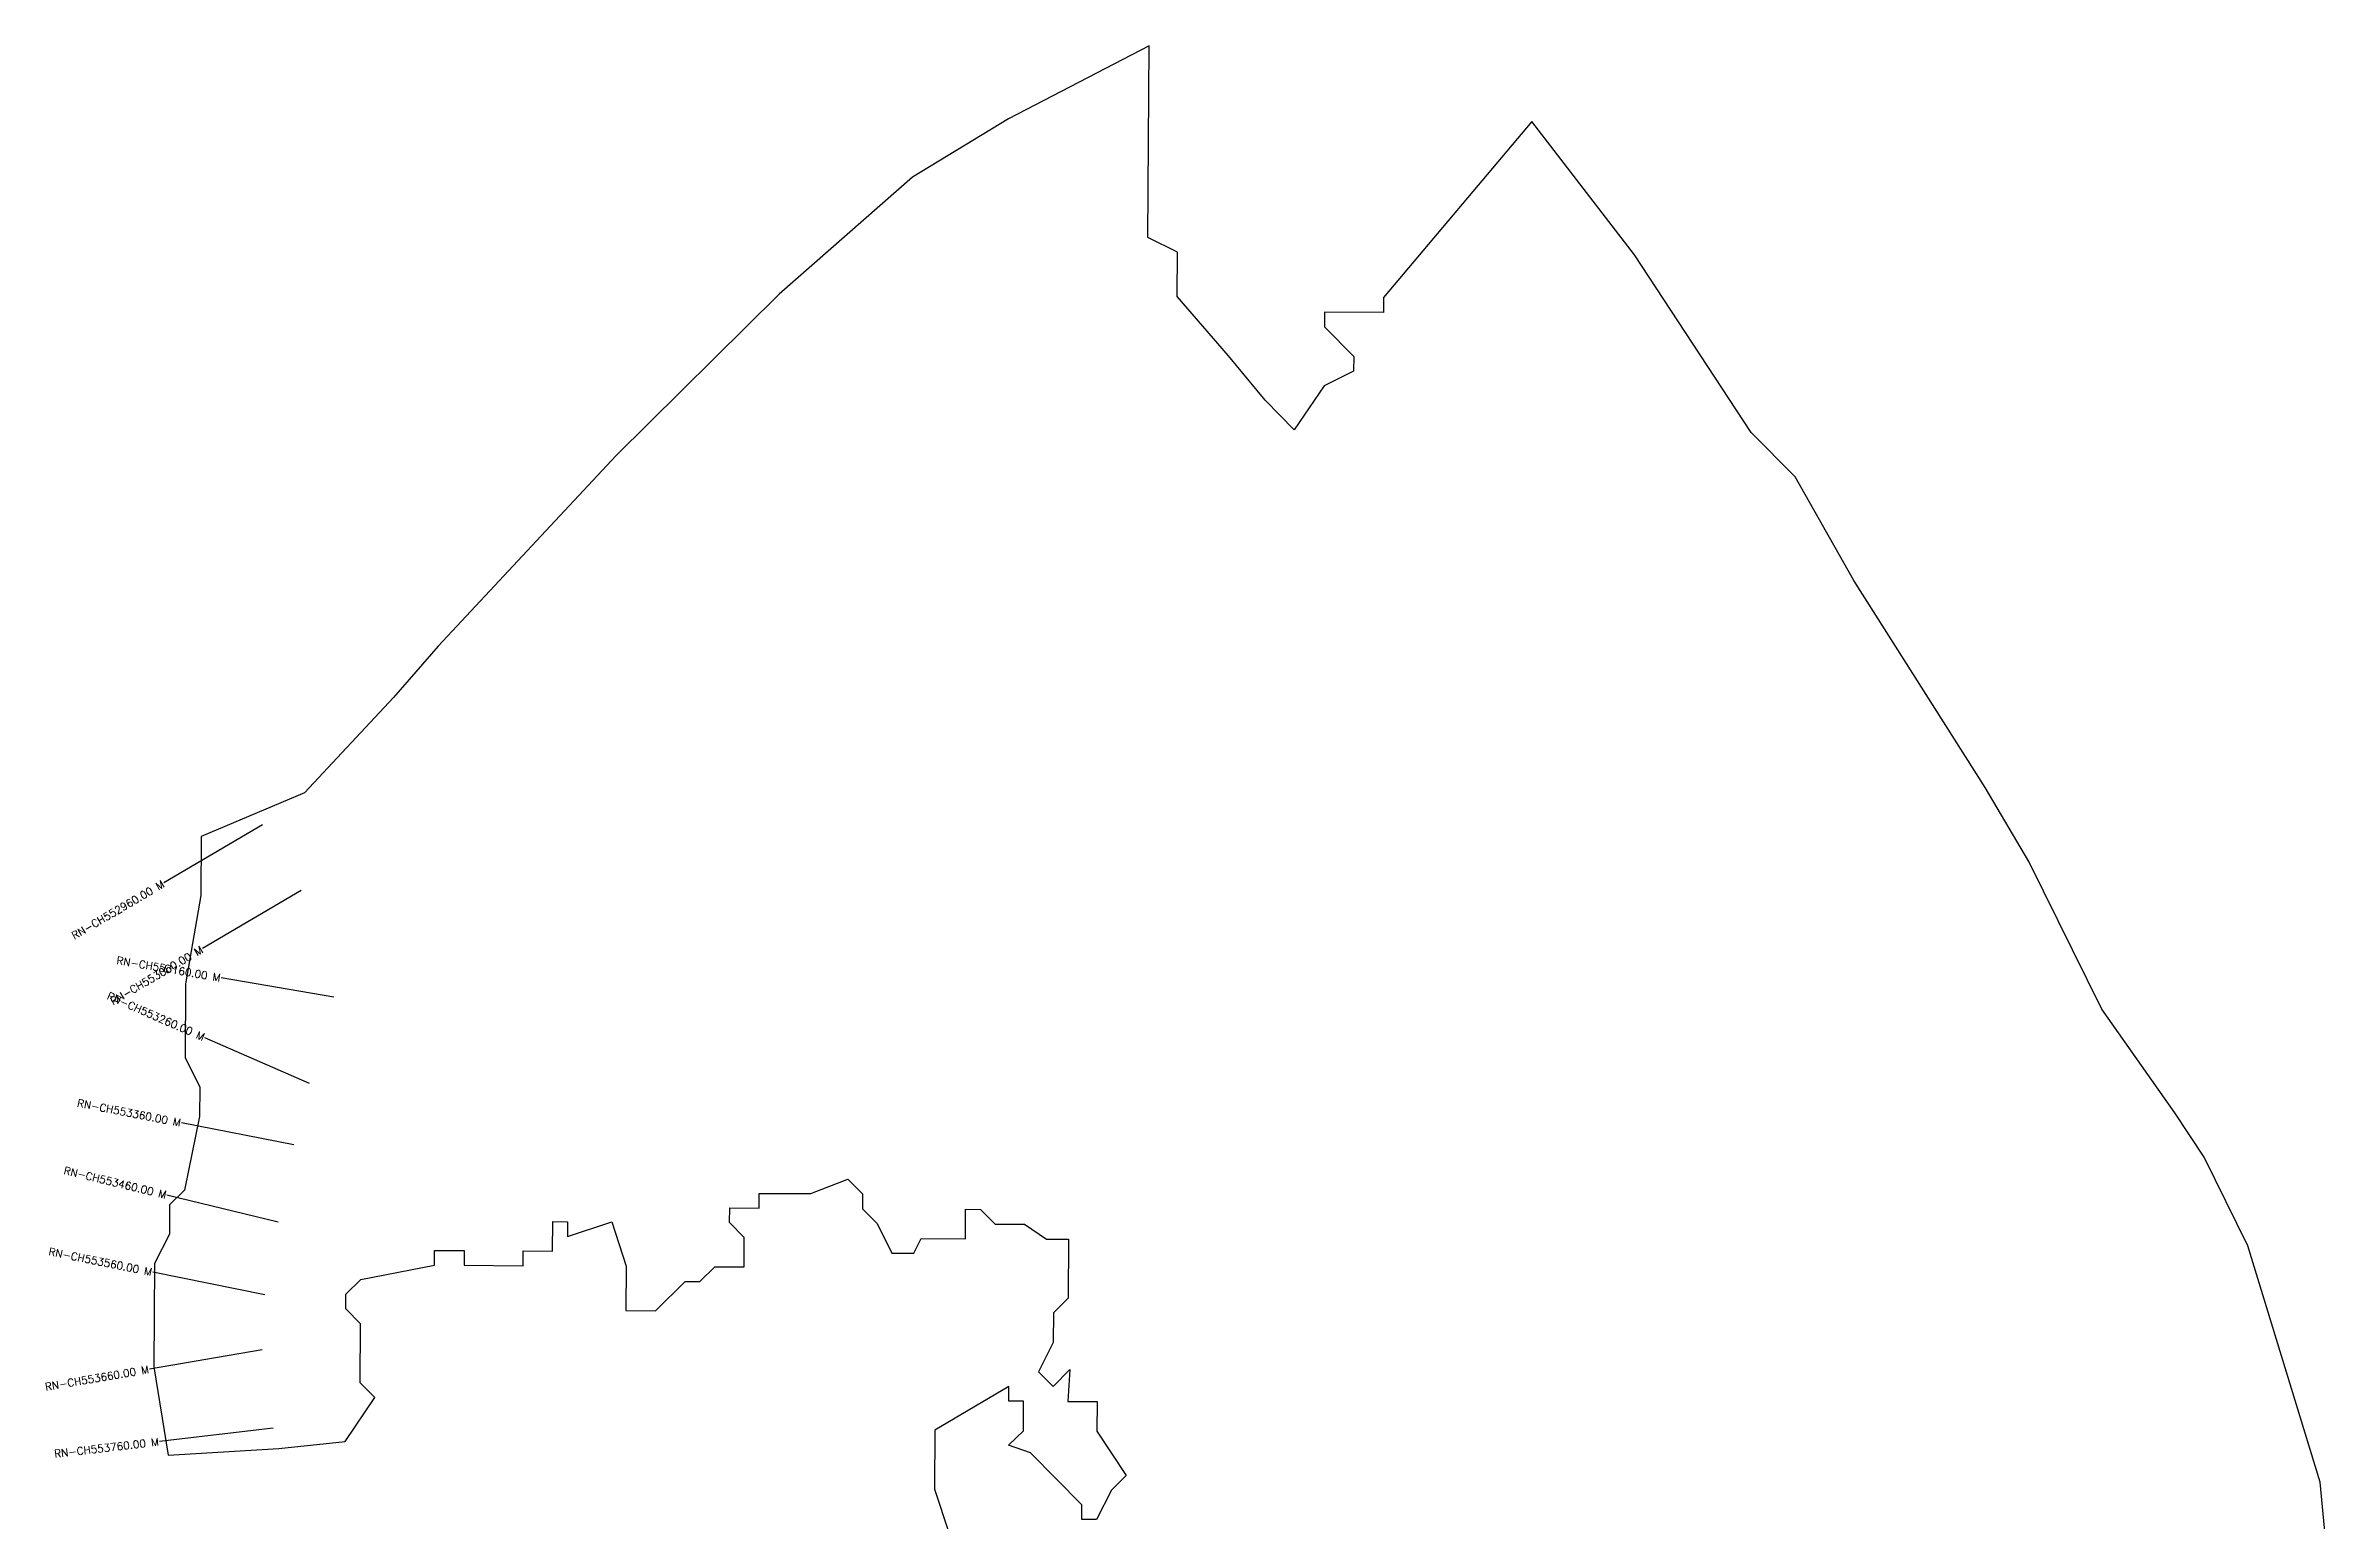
# Model space of a CAD drawing. Header units: metres. Extents: x 319364 to 323417, y 1852520 to 1859812.
# Drawn here: x 320367 to 323368, y 1857878 to 1859812 of the extents above; entities that cross this region are included whole.
import ezdxf
from ezdxf.enums import TextEntityAlignment as Align

# ---------------------------------------------------------------- set-up
doc = ezdxf.new("R2010")
doc.units = ezdxf.units.M
for name, color, linetype in [('CS', 134, 'Continuous'), ('CSMark', 6, 'Continuous'), ('VILLAGE BOUNDRY', 10, 'Continuous')]:
    doc.layers.add(name, color=color, linetype=linetype)
doc.styles.get("Standard").update_dxf_attribs({"font": 'simplex.shx'})

msp = doc.modelspace()

# ---------------------------------------------------------------- linework, layer by layer
at = {"layer": 'CS'}
for p, q in [((320651.3, 1858790.6), (320521.9, 1858714.6)), ((320701.9, 1858704.4), (320572.6, 1858628.4)), ((320744.9, 1858564.5), (320597, 1858589.7)), ((320712.9, 1858451.1), (320575.5, 1858511.3)), ((320692.1, 1858370.9), (320544.9, 1858399.5)), ((320671.6, 1858269.5), (320525.9, 1858304.9)), ((320654.2, 1858174), (320507.2, 1858203.7)), ((320650.9, 1858102), (320503.1, 1858076.7)), ((320665.2, 1857999.1), (320516.2, 1857981.6))]:
    msp.add_line(p, q, dxfattribs=at)
at = {"layer": 'VILLAGE BOUNDRY'}
msp.add_lwpolyline([(323368.5, 1857734.8), (323350.2, 1857928.2), (323255.3, 1858238.2), (323198, 1858354.5), (323159.6, 1858412.8), (323063.7, 1858548.6), (322968.1, 1858742.5), (322910.6, 1858839.5), (322738.2, 1859111.2), (322661.6, 1859246.9), (322603.9, 1859305.3), (322450.5, 1859538.2), (322316.2, 1859713), (322121.5, 1859482.1), (322121.4, 1859462.7), (322044.1, 1859463.1), (322044, 1859443.8), (322082.4, 1859404.9), (322082.3, 1859385.6), (322043.5, 1859366.5), (322004.5, 1859308.7), (321966.1, 1859347.6), (321918.1, 1859405.9), (321850.8, 1859483.6), (321851.2, 1859541.6), (321812.6, 1859561.1), (321814, 1859812.5), (321629.8, 1859716.8), (321503.7, 1859640.2), (321328.8, 1859486.5), (321114.9, 1859275.1), (320881.5, 1859025), (320823.1, 1858957.6), (320706.4, 1858832.6), (320570.7, 1858775.4), (320570.3, 1858698.1), (320550.3, 1858582.2), (320549.8, 1858485.5), (320568.9, 1858446.7), (320568.6, 1858408), (320548.8, 1858311.5), (320529.3, 1858292.2), (320529.1, 1858253.6), (320509.5, 1858215), (320508.8, 1858079.7), (320527.4, 1857963.6), (320672.5, 1857972.4), (320759.6, 1857981.6), (320798.6, 1858039.4), (320779.4, 1858058.8), (320779.8, 1858136.1), (320760.6, 1858155.6), (320760.7, 1858174.9), (320780.1, 1858194.1), (320876.9, 1858213), (320877, 1858232.3), (320915.6, 1858232.1), (320915.5, 1858212.8), (320992.9, 1858212.3), (320993, 1858231.6), (321031.7, 1858231.4), (321031.9, 1858270.1), (321051.2, 1858270), (321051.1, 1858250.6), (321109.2, 1858269.7), (321128.3, 1858211.5), (321127.9, 1858153.5), (321166.6, 1858153.3), (321205.5, 1858191.7), (321224.8, 1858191.6), (321244.3, 1858210.9), (321282.9, 1858210.7), (321283.1, 1858249.3), (321263.9, 1858268.8), (321264, 1858288.1), (321302.7, 1858287.9), (321302.8, 1858307.2), (321370.5, 1858306.8), (321418.9, 1858325.9), (321438.1, 1858306.4), (321438, 1858287.1), (321457.3, 1858267.7), (321476.4, 1858228.9), (321505.4, 1858228.7), (321515.2, 1858248), (321573.2, 1858247.7), (321573.4, 1858286.3), (321592.7, 1858286.2), (321612, 1858266.8), (321650.6, 1858266.6), (321679.5, 1858247.1), (321708.5, 1858246.9), (321708, 1858169.6), (321688.6, 1858150.3), (321688.4, 1858111.7), (321668.9, 1858073.1), (321688.1, 1858053.7), (321710, 1858076), (321707.3, 1858034.2), (321746, 1858034), (321745.7, 1857995.3), (321784.1, 1857937.1), (321764.7, 1857917.9), (321745.1, 1857879.3), (321725.8, 1857879.4), (321725.9, 1857898.8), (321658.6, 1857966.8), (321629.6, 1857976.7), (321649.1, 1857995.9), (321649.3, 1858034.5), (321630, 1858034.7), (321630.1, 1858054), (321533.1, 1857996.5), (321532.6, 1857919.2), (321551.7, 1857861.1)], dxfattribs=at)

# ---------------------------------------------------------------- texts
at = {"layer": 'CSMark'}
for s, rotation, p in [('RN-CH552960.00 M', 30.439, (320521.1, 1858714.1)), ('RN-CH553060.00 M', 30.439, (320571.7, 1858627.9)), ('RN-CH553160.00 M', 350.3196, (320596, 1858589.9)), ('RN-CH553260.00 M', 336.356, (320574.6, 1858511.7)), ('RN-CH553360.00 M', 348.9923, (320543.9, 1858399.7)), ('RN-CH553460.00 M', 346.3441, (320524.9, 1858305.1)), ('RN-CH553560.00 M', 348.5794, (320506.2, 1858203.9)), ('RN-CH553660.00 M', 9.7125, (320502.1, 1858076.5)), ('RN-CH553760.00 M', 6.6925, (320515.2, 1857981.5))]:
    msp.add_text(s, height=10, rotation=rotation, dxfattribs=at).set_placement(p, align=Align.MIDDLE_RIGHT)

doc.saveas('drawing.dxf')
